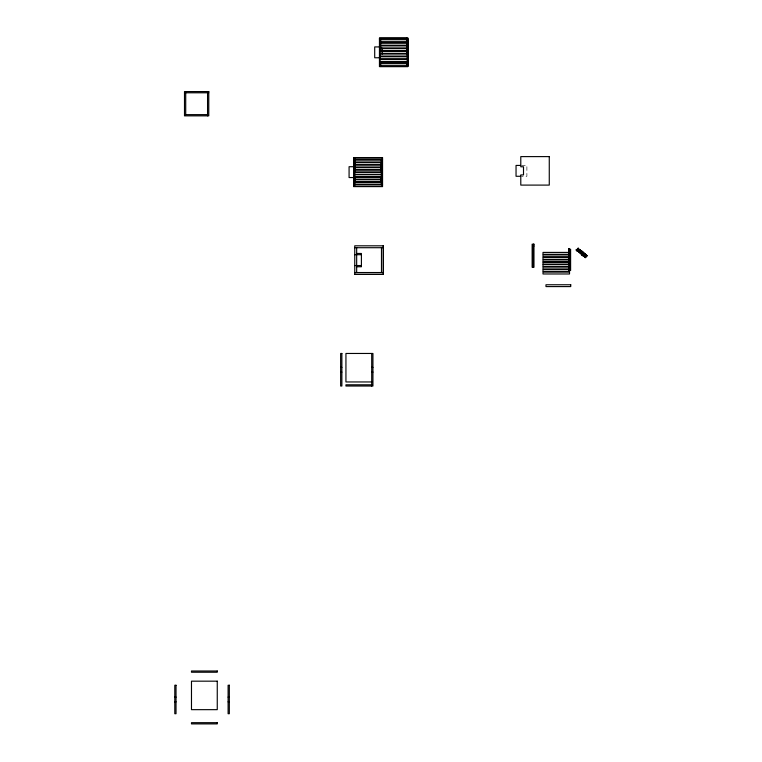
<?xml version="1.0" encoding="UTF-8"?>
<svg xmlns="http://www.w3.org/2000/svg" width="762" height="762" viewBox="0 0 762 762"><rect width="100%" height="100%" fill="white"/><g stroke="black" fill="none" stroke-linecap="round" stroke-linejoin="round"><path stroke-width="0.57" stroke-dasharray="3.81 2.86" d="M521.465 165.43L526.894 165.43L526.894 176.279L521.465 176.279"/><path stroke-width="1.14" d="M576.339 249.679C577.072 250.25 576.996 248.374 576.948 250.212M578.806 249.622C578.415 248.488 579.253 248.45 578.806 249.612M579.549 249.965L580.225 250.555M581.692 252.012L582.178 251.222L581.997 252.27M576.891 250.165L575.939 250.022L576.901 249.869M578.358 248.926C578.615 246.736 578.11 249.403 577.929 248.26M578.177 248.774L577.434 248.669L578.501 248.755M379.447 38.167L407.803 38.167L407.803 66.513L379.447 66.513L379.447 38.1L407.937 38.1L407.937 40.472M379.447 39.386L407.194 39.386L407.194 65.294M407.803 40.405L408.346 40.405L408.346 64.141L407.803 64.141M380.676 41.291L406.575 41.291M380.676 42.51L406.575 42.51M380.057 43.186L407.194 43.186M380.057 45.225L407.194 45.225M380.057 45.901L407.194 45.901M380.133 46.92L374.704 46.92L374.704 57.769L380.133 57.769M380.057 47.93L407.194 47.93M380.352 48.273L382.162 48.273L382.162 54.083M380.057 48.616L407.194 48.616M380.057 50.644L407.194 50.644M380.057 51.321L407.194 51.321M380.057 53.359L407.194 53.359M380.057 54.035L407.194 54.035M380.057 56.074L407.194 56.074M380.057 56.75L407.194 56.75M380.057 58.788L407.194 58.788M380.057 59.465L407.194 59.465M380.057 61.493L407.194 61.493M380.676 62.179L406.575 62.179M380.676 63.398L406.575 63.398M407.803 65.294L380.057 65.294L380.057 39.386M379.447 66.58L407.937 66.58L407.937 64.208M185.718 92.793L208.778 92.793M184.499 114.633L207.559 114.633M354.816 159.477L382.553 159.477M354.816 160.096L381.324 160.096M354.816 161.992L381.324 161.992M354.816 162.601L381.324 162.601M354.816 164.497L381.324 164.497M354.816 165.106L381.324 165.106M520.379 165.43L516.045 165.43L516.045 176.279L520.379 176.279M353.425 166.707L349.082 166.707L349.082 177.556L353.425 177.556M354.816 167.011L381.324 167.011M354.816 167.621L381.324 167.621M354.816 169.516L381.324 169.516M354.816 170.126L381.324 170.126M354.816 172.031L381.324 172.031M354.816 172.431L381.324 172.431M354.816 174.336L381.324 174.336M354.816 174.736L381.324 174.736M354.816 176.641L381.324 176.641M354.816 177.251L381.324 177.251M354.816 179.146L381.324 179.146M354.816 179.756L381.324 179.756M354.816 181.661L381.324 181.661M354.816 182.27L381.324 182.27M354.816 184.166L381.324 184.166M354.816 184.575L355.425 184.775M353.587 184.775L382.553 184.775M533.971 246.021L532.952 246.021L532.952 267.252M354.759 247.707L383.381 247.707M568.909 249.288L570.605 249.288L570.605 270.52L568.909 270.52M356.664 253.47L361.407 253.47L361.407 266.767L356.664 266.767M354.759 254.698L361.407 254.698M354.759 265.547L361.407 265.547M354.759 272.529L383.381 272.529M354.835 274.358L383.315 274.358L383.315 245.878M340.643 367.37L341.871 367.37M371.704 367.37L372.932 367.37M340.643 372.113L341.871 372.113M371.704 372.113L372.932 372.113M371.704 381.952L345.938 381.952L345.938 353.463L372.932 353.463L372.932 386.02L345.938 386.02L345.938 384.8L371.704 384.8M174.793 697.116L176.022 697.116M228.105 697.116L229.324 697.116M174.793 701.859L176.022 701.859M228.105 701.859L229.324 701.859M581.244 253.232L581.015 254.06L581.216 253.041L581.911 253.251L581.092 253.927L581.158 253.327M584.883 254.775L586.054 254.66L585.054 254.86M583.578 256.289L584.74 256.175L583.74 256.375M569.919 249.288L569.919 270.52M569.243 260.252L568.909 248.479L568.909 270.853L569.309 268.157M533.362 244.192L533.362 246.021M407.118 47.187L407.118 53.969M406.575 38.167L406.575 53.969M406.575 61.76L406.575 65.294M381.486 247.707L381.486 272.529M381.324 159.477L381.324 184.775M381.057 164.078L381.057 169.831M381.057 176.727L381.057 182.48M380.676 39.386L380.676 51.187M380.676 61.76L380.676 66.513M380.714 164.078L380.714 169.831M380.714 176.727L380.714 182.48M371.704 353.463L371.704 386.02M356.664 247.707L356.664 272.529M355.425 157.648L355.425 159.477M355.425 164.04L355.425 170.621M355.425 176.517L355.425 182.423M354.816 157.648L354.816 184.775M353.825 168.059L353.825 157.886L382.314 157.886L382.314 186.376L353.825 186.376L353.825 176.203M207.559 92.793L207.559 115.853M185.718 91.573L185.718 114.633M582.282 254.108C580.844 255.375 582.035 253.022 582.282 254.108M583.263 252.298C581.806 253.565 583.044 251.241 583.263 252.298M582.616 251.679L581.825 252.46L582.616 251.679M584.083 255.594L583.292 256.384L584.083 255.594M585.387 254.079L584.597 254.87L585.387 254.079M585.892 257.223C584.549 258.737 585.683 256.432 585.892 257.223M587.207 255.708C586.302 257.508 586.473 253.194 585.864 255.651C587.045 256.861 586.797 254.813 587.207 255.708M580.168 253.089L580.501 252.432L580.168 253.089M579.339 252.403C580.025 253.956 580.587 250.869 579.339 252.403M580.834 251.041C581.52 252.584 582.092 249.545 580.834 251.041M582.759 255.356C583.463 256.889 583.959 253.87 582.759 255.356M584.073 253.841C584.778 255.394 585.283 252.317 584.073 253.841M584.416 256.794C585.13 258.328 585.626 255.308 584.416 256.794M579.491 252.432L580.082 252.232L579.511 252.374M580.987 251.079L581.587 250.927L580.987 251.079M582.901 255.384L583.492 255.194L582.93 255.327M584.216 253.87L584.816 253.727L584.235 253.813M584.559 256.832L585.149 256.632L584.587 256.765M585.873 255.308L586.483 255.165L585.902 255.251M583.816 252.651L583.482 253.555L583.625 252.755L582.863 253.022L583.816 252.651M576.729 250.527L577.196 251.165L576.815 250.641L577.929 250.203L576.729 250.527M578.139 251.222L578.729 251.908L578.139 251.222M578.368 250.965L578.958 251.65L578.368 250.965M579.863 249.612L580.453 250.298L579.863 249.612M580.93 252.793L580.444 253.584L580.93 252.793M582.568 254.213L581.854 255.27L582.568 254.213M208.778 91.573L184.499 91.573L184.499 115.853L208.778 115.853L208.778 91.573M549.269 156.61L520.789 156.61L520.789 166.783L523.504 166.783L523.504 174.927L520.789 174.927L520.789 185.099L549.269 185.099L549.269 156.61M382.553 157.648L353.587 157.648L353.587 186.604L382.553 186.604L382.553 157.648M533.971 244.192L532.143 244.192L532.143 267.252L533.971 267.252L533.971 244.192M383.381 245.812L354.759 245.812L354.759 274.425L383.381 274.425L383.381 245.812M569.519 252.412L543.001 252.412L543.001 254.308L569.519 254.308L569.519 252.412M569.519 254.918L543.001 254.918L543.001 256.813L569.519 256.813L569.519 254.918M569.519 257.432L543.001 257.432L543.001 259.328L569.519 259.328L569.519 257.432M569.519 259.937L543.001 259.937L543.001 261.833L569.519 261.833L569.519 259.937M569.519 262.242L543.001 262.242L543.001 264.138L569.519 264.138L569.519 262.242M569.519 264.547L543.001 264.547L543.001 266.452L569.519 266.452L569.519 264.547M569.519 267.062L543.001 267.062L543.001 268.957L569.519 268.957L569.519 267.062M569.519 269.567L543.001 269.567L543.001 271.462L569.519 271.462L569.519 269.567M569.519 272.082L543.001 272.082L543.001 273.977L569.519 273.977L569.519 272.082M570.738 284.759L545.983 284.759L545.983 286.588L570.738 286.588L570.738 284.759M341.871 353.463L340.643 353.463L340.643 386.02L341.871 386.02L341.871 353.463M217.256 670.998L191.481 670.998L191.481 672.227L217.256 672.227L217.256 670.998M217.256 681.171L191.481 681.171L191.481 709.66L217.256 709.66L217.256 681.171M176.022 685.248L174.793 685.248L174.793 713.727L176.022 713.727L176.022 685.248M229.324 685.248L228.105 685.248L228.105 713.727L229.324 713.727L229.324 685.248M217.256 722.681L191.481 722.681L191.481 723.9L217.256 723.9L217.256 722.681"/></g></svg>
